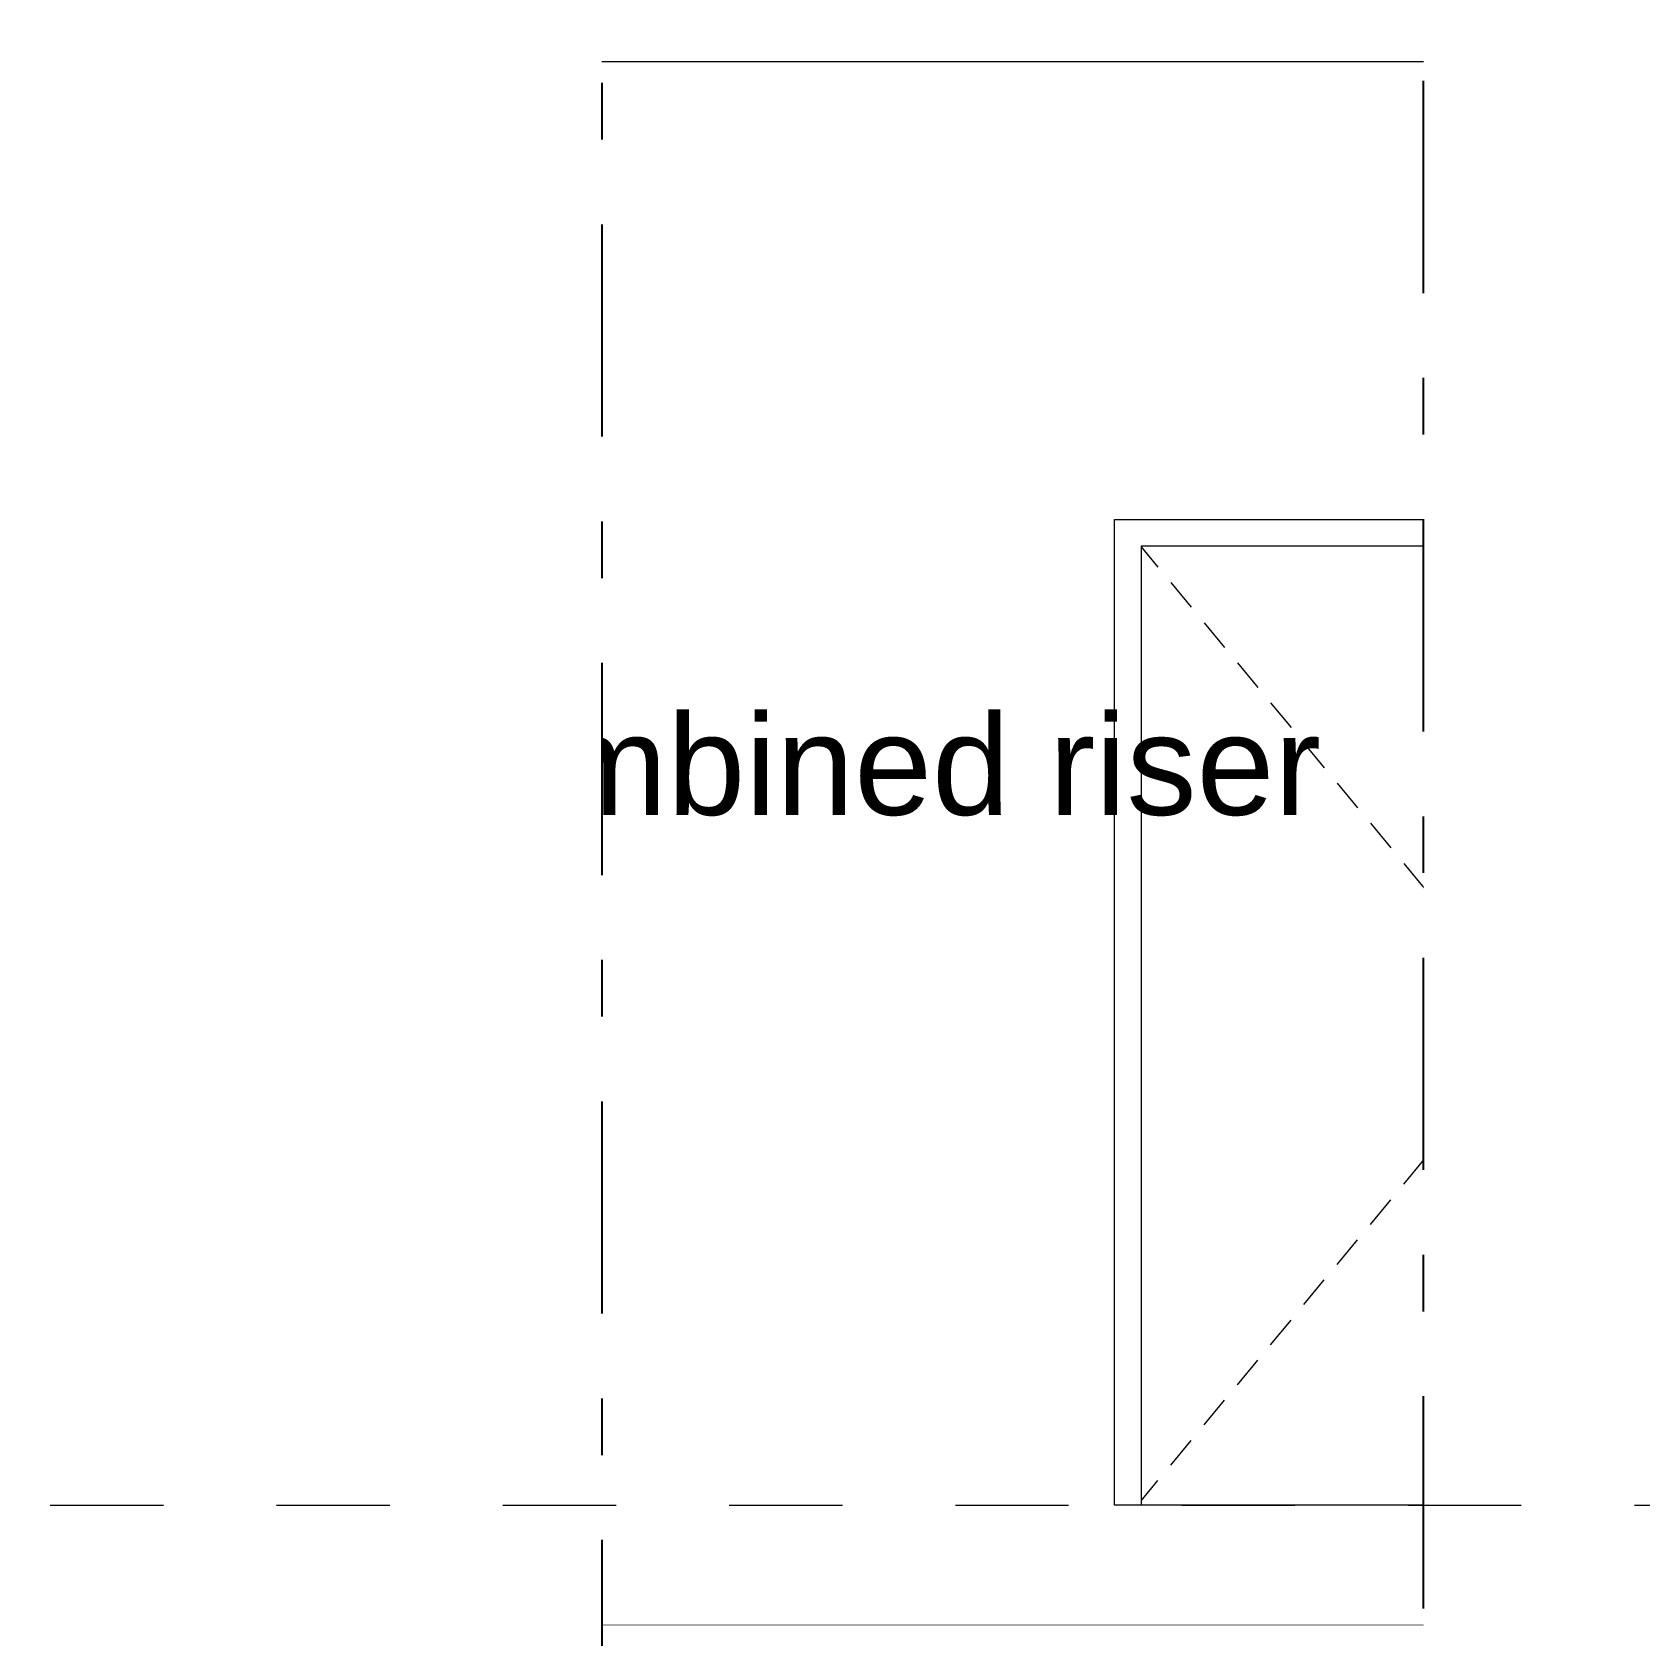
# Model space of a CAD drawing. Header units: millimetres. Extents: x -48147 to 1468943, y -496296 to 18123.
# Drawn here: x 1411578 to 1415588, y -479471 to -475472 of the extents above; entities that cross this region are included whole.
import ezdxf
from ezdxf.enums import TextEntityAlignment as Align

# ---------------------------------------------------------------- set-up
doc = ezdxf.new("R2010")
doc.units = ezdxf.units.MM
doc.header["$MEASUREMENT"] = 0
for name, pattern in [('Dashed', [2822.222233, 1411.111116, -1411.111116]), ('Double Dashed', [1093.611073, 529.166651, -211.666656, 141.111112, -211.666656]), ('Wipeout_Contour', [1000, 0, -1000])]:
    doc.linetypes.add(name, pattern=pattern)
for name, color, linetype, lineweight, true_color in [('0_Pen_No__105', 7, 'Continuous', 15, 0xa6a6a6), ('New_A-15-MG_Structural_Grid_Phase_2_Pen_No__222', 7, 'Continuous', 13, 0x65af33), ('New_A-25-M_Wall_Ext_Pen_No__107', 7, 'Continuous', 15, 0xa6a6a6), ('New_A-25-M_Wall_Int_Pen_No__107', 7, 'Continuous', 15, 0xa6a6a6), ('New_ArchiCAD Doors_Pen_No__63', 7, 'Continuous', 20, 0x606060), ('S-280-M_STRUCT_FRAME.IFC Import_Pen_No__30', 7, 'Continuous', 50, 0x2a2a2a)]:
    doc.layers.add(name, color=color, linetype=linetype, lineweight=lineweight, true_color=true_color)
for name, color, linetype in [('A-230-M_FLOOR.IFC Import', 7, 'Continuous'), ('A-25-M_Wall_Int', 7, 'Continuous'), ('A-95-P_Drawing', 7, 'Continuous'), ('New_A-15-MG_Structural_Grid_Phase_2', 7, 'Continuous'), ('New_A-20-M_Ceiling', 7, 'Continuous'), ('New_A-20-M_Floor_Slab', 7, 'Continuous'), ('New_A-25-M_Wall_Ext', 7, 'Continuous'), ('New_A-25-M_Wall_Int', 7, 'Continuous'), ('New_ArchiCAD Doors', 7, 'Continuous'), ('S-280-M_COLUMN.IFC Import', 7, 'Continuous'), ('S-280-M_STRUCT_FRAME.IFC Import', 7, 'Continuous')]:
    doc.layers.add(name, color=color, linetype=linetype)
for name, color, linetype, lineweight in [('A-230-M_FLOOR.IFC Import_Pen_No__89', 8, 'Continuous', 20), ('A-25-M_Wall_Int_Pen_No__87', 8, 'Continuous', 20), ('A-95-P_Drawing_Pen_No__194', 7, 'Continuous', 25), ('A-95-P_Text_1_50_GA_Pen_No__1', 7, 'Continuous', 13), ('New_A-20-M_Ceiling_Pen_No__89', 8, 'Continuous', 20), ('New_A-20-M_Floor_Slab_Pen_No__89', 8, 'Continuous', 20), ('New_A-25-M_Wall_Ext_Pen_No__1', 7, 'Continuous', 13), ('New_A-25-M_Wall_Int_Pen_No__1', 7, 'Continuous', 13), ('New_A-25-M_Wall_Int_Pen_No__87', 8, 'Continuous', 20), ('S-280-M_COLUMN.IFC Import_Pen_No__88', 8, 'Continuous', 20), ('S-280-M_STRUCT_FRAME.IFC Import_Pen_No__1', 7, 'Continuous', 13), ('S-280-M_STRUCT_FRAME.IFC Import_Pen_No__160', 5, 'Continuous', 200), ('S-280-M_STRUCT_FRAME.IFC Import_Pen_No__90', 8, 'Continuous', 20)]:
    doc.layers.add(name, color=color, linetype=linetype, lineweight=lineweight)
doc.styles.add('GENERATED_STYLE_2', font='')
doc.styles.get('GENERATED_STYLE_2').set_extended_font_data('Swis721 BT')
pattern_1 = [(270, (1411454.48, -491295.52), (173.2051, 0), [0, -100]), (270, (1411541.08, -491345.52), (173.2051, 0), [0, -100])]
pattern_2 = [(45, (1411454.48, -491295.52), (-91.9239, 91.9239), []), (135, (1411454.48, -491295.52), (91.9239, 91.9239), [])]

# ---------------------------------------------------------------- blocks, each defined once
blk = doc.blocks.new('Section Elem_153_1', base_point=(1411454.5, -491295.5))
at = {"color": 254, "linetype": 'Wipeout_Contour', "lineweight": 0, "ltscale": 8945119.196499478}
blk.add_wipeout([(1411605.1, -479145.5), (1411605.1, -479326.5), (1411723.9, -479326.5), (1411723.9, -479445.5), (1411784.2, -479445.5), (1411784.2, -479145.5)], dxfattribs=at).dxf.layer = 'New_A-20-M_Floor_Slab'
at = {"layer": 'New_A-20-M_Floor_Slab_Pen_No__89', "linetype": 'Continuous'}
for p, q in [((1411605.1, -479326.5), (1411605.1, -479145.5)), ((1411750.1, -479145.5), (1411784.2, -479145.5)), ((1411723.9, -479445.5), (1411784.2, -479445.5))]:
    blk.add_line(p, q, dxfattribs=at)
blk = doc.blocks.new('Section Elem_204_1', base_point=(1411454.5, -491295.5))
at = {"color": 254, "linetype": 'Wipeout_Contour', "lineweight": 0, "ltscale": 5971312.524921865}
blk.add_wipeout([(1415578.9, -475545.5), (1415593.9, -475545.5), (1415593.9, -472397), (1415578.9, -472397)], dxfattribs=at).dxf.layer = 'New_A-25-M_Wall_Int'
at = {"layer": 'New_A-25-M_Wall_Int_Pen_No__107', "linetype": 'Continuous'}
h = blk.add_hatch(dxfattribs=at)
h.set_pattern_fill('Plaster_0001', color=256, style=0, pattern_type=2)
h.set_pattern_definition(pattern_1)
h.paths.add_polyline_path([(1415578.9, -475545.5), (1415593.9, -475545.5), (1415593.9, -472397), (1415578.9, -472397)])
at = {"color": 254, "linetype": 'Wipeout_Contour', "lineweight": 0, "ltscale": 5971018.566363088}
blk.add_wipeout([(1415438.9, -472397), (1415438.9, -475545.5), (1415578.9, -475545.5), (1415578.9, -472397)], dxfattribs=at).dxf.layer = 'New_A-25-M_Wall_Int'
at = {"layer": 'New_A-25-M_Wall_Int_Pen_No__107', "linetype": 'Continuous'}
h = blk.add_hatch(dxfattribs=at)
h.set_pattern_fill('Concrete_Block_0001', color=256, style=0, pattern_type=2)
h.set_pattern_definition(pattern_2)
h.paths.add_polyline_path([(1415438.9, -472397), (1415438.9, -475545.5), (1415578.9, -475545.5), (1415578.9, -472397)])
at = {"layer": 'New_A-25-M_Wall_Int_Pen_No__1', "linetype": 'Continuous'}
for p, q in [((1415438.9, -472397), (1415438.9, -475545.5)), ((1415578.9, -472397), (1415578.9, -475545.5)), ((1415593.9, -472397), (1415593.9, -475545.5))]:
    blk.add_line(p, q, dxfattribs=at)
at = {"layer": 'New_A-25-M_Wall_Int_Pen_No__1', "linetype": 'Continuous', "flags": 128}
blk.add_lwpolyline([(1415593.9, -472397), (1415578.9, -472397), (1415438.9, -472397)], dxfattribs=at)
blk = doc.blocks.new('Section Elem_207_1', base_point=(1411454.5, -491295.5))
at = {"layer": 'New_A-25-M_Wall_Int_Pen_No__87', "linetype": 'Continuous'}
for p, q in [((1411784.2, -479445.5), (1411784.2, -479326.5)), ((1415438.9, -479445.5), (1411784.2, -479445.5))]:
    blk.add_line(p, q, dxfattribs=at)
blk = doc.blocks.new('Section Elem_208_1', base_point=(1411454.5, -491295.5))
at = {"color": 254, "linetype": 'Wipeout_Contour', "lineweight": 0, "ltscale": 5971526.923283882}
blk.add_wipeout([(1414277.6, -476687.5), (1414277.6, -479145.5), (1414343.6, -479145.5), (1414343.6, -476753.5)], dxfattribs=at).dxf.layer = 'New_ArchiCAD Doors'
at = {"color": 254, "linetype": 'Wipeout_Contour', "lineweight": 0, "ltscale": 5975483.289061214}
blk.add_wipeout([(1415321.6, -479145.5), (1415387.6, -479145.5), (1415387.6, -476687.5), (1415321.6, -476753.5)], dxfattribs=at).dxf.layer = 'New_ArchiCAD Doors'
at = {"color": 254, "linetype": 'Wipeout_Contour', "lineweight": 0, "ltscale": 5971952.926925852}
blk.add_wipeout([(1415387.6, -476687.5), (1414277.6, -476687.5), (1414343.6, -476753.5), (1415321.6, -476753.5)], dxfattribs=at).dxf.layer = 'New_ArchiCAD Doors'
at = {"layer": 'New_ArchiCAD Doors_Pen_No__63', "linetype": 'Continuous'}
for p, q in [((1414277.6, -479145.5), (1414277.6, -476687.5)), ((1414277.6, -476687.5), (1415387.6, -476687.5)), ((1415387.6, -476687.5), (1415387.6, -479145.5))]:
    blk.add_line(p, q, dxfattribs=at)
at = {"color": 254, "linetype": 'Wipeout_Contour', "lineweight": 0, "ltscale": 5973526.16727846}
blk.add_wipeout([(1415321.6, -476753.5), (1414343.6, -476753.5), (1414343.6, -479145.5), (1415321.6, -479145.5)], dxfattribs=at).dxf.layer = 'New_ArchiCAD Doors'
at = {"layer": 'New_ArchiCAD Doors_Pen_No__63', "linetype": 'Continuous'}
for p, q in [((1414343.6, -476753.5), (1414343.6, -479145.5)), ((1415321.6, -476753.5), (1414343.6, -476753.5)), ((1414343.6, -476755.4), (1414385.7, -476806.1)), ((1415321.6, -479145.5), (1415321.6, -476753.5)), ((1414417.6, -476844.6), (1414468.7, -476906.1)), ((1414500.6, -476944.6), (1414551.7, -477006.2)), ((1414583.7, -477044.7), (1414634.7, -477106.2)), ((1414666.7, -477144.7), (1414717.7, -477206.3)), ((1414749.7, -477244.8), (1414800.7, -477306.3)), ((1414832.7, -477344.8), (1414883.8, -477406.4)), ((1414915.7, -477444.9), (1414966.8, -477506.4)), ((1414998.7, -477544.9), (1415049.8, -477606.5)), ((1415081.7, -477645), (1415132.8, -477706.5)), ((1415164.7, -477745), (1415215.8, -477806.6)), ((1415247.7, -477845.1), (1415279.6, -477883.4)), ((1415279.6, -477883.4), (1415321.6, -477934.2)), ((1415279.6, -478006.6), (1415321.6, -477955.9)), ((1415247.7, -478045), (1415279.6, -478006.6)), ((1415164.7, -478145), (1415215.8, -478083.5)), ((1415081.7, -478245.1), (1415132.8, -478183.5)), ((1414998.7, -478345.1), (1415049.8, -478283.6)), ((1414915.7, -478445.2), (1414966.8, -478383.6)), ((1414832.7, -478545.2), (1414883.8, -478483.7)), ((1414749.7, -478645.3), (1414800.7, -478583.7)), ((1414666.7, -478745.3), (1414717.7, -478683.7)), ((1414583.7, -478845.4), (1414634.7, -478783.8)), ((1414500.6, -478945.4), (1414551.7, -478883.8)), ((1414417.6, -479045.5), (1414468.7, -478983.9)), ((1414343.6, -479134.7), (1414385.7, -479083.9)), ((1414343.6, -479145.5), (1414277.6, -479145.5)), ((1415321.6, -479145.5), (1414343.6, -479145.5)), ((1415387.6, -479145.5), (1415321.6, -479145.5))]:
    blk.add_line(p, q, dxfattribs=at)
blk = doc.blocks.new('Section Elem_211_1', base_point=(1411454.5, -491295.5))
at = {"color": 254, "linetype": 'Wipeout_Contour', "lineweight": 0, "ltscale": 5975901.09618282}
blk.add_wipeout([(1415578.9, -479595.5), (1415593.9, -479595.5), (1415593.9, -475545.5), (1415578.9, -475545.5)], dxfattribs=at).dxf.layer = 'New_A-25-M_Wall_Int'
at = {"layer": 'New_A-25-M_Wall_Int_Pen_No__107', "linetype": 'Continuous'}
h = blk.add_hatch(dxfattribs=at)
h.set_pattern_fill('Plaster_0001', color=256, style=0, pattern_type=2)
h.set_pattern_definition([(270, (1411454.48, -491295.52), (173.205, 0), [0, -100]), (270, (1411541.08, -491345.52), (173.205, 0), [0, -100])])
h.paths.add_polyline_path([(1415578.9, -479595.5), (1415593.9, -479595.5), (1415593.9, -475545.5), (1415578.9, -475545.5)])
at = {"color": 254, "linetype": 'Wipeout_Contour', "lineweight": 0, "ltscale": 5975607.363336934}
blk.add_wipeout([(1415438.9, -475545.5), (1415438.9, -479595.5), (1415578.9, -479595.5), (1415578.9, -475545.5)], dxfattribs=at).dxf.layer = 'New_A-25-M_Wall_Int'
at = {"layer": 'New_A-25-M_Wall_Int_Pen_No__107', "linetype": 'Continuous'}
h = blk.add_hatch(dxfattribs=at)
h.set_pattern_fill('Concrete_Block_0001', color=256, style=0, pattern_type=2)
h.set_pattern_definition(pattern_2)
h.paths.add_polyline_path([(1415438.9, -475545.5), (1415438.9, -479595.5), (1415578.9, -479595.5), (1415578.9, -475545.5)])
at = {"layer": 'New_A-25-M_Wall_Int_Pen_No__1', "linetype": 'Continuous'}
for p, q in [((1415438.9, -475545.5), (1415438.9, -479595.5)), ((1415578.9, -475545.5), (1415578.9, -479595.5)), ((1415593.9, -475545.5), (1415593.9, -477115.8)), ((1415593.9, -477115.8), (1415593.9, -477407.6)), ((1415593.9, -477407.6), (1415593.9, -479595.5))]:
    blk.add_line(p, q, dxfattribs=at)
blk = doc.blocks.new('Section Elem_421_1', base_point=(1411454.5, -491295.5))
at = {"color": 254, "linetype": 'Wipeout_Contour', "lineweight": 0, "ltscale": 5957420.796347932}
blk.add_wipeout([(1411584.6, -471380.5), (1411385.8, -471380.5), (1411385.8, -479145.5), (1411584.6, -479145.5)], dxfattribs=at).dxf.layer = 'New_A-25-M_Wall_Ext'
at = {"layer": 'New_A-25-M_Wall_Ext_Pen_No__107', "linetype": 'Continuous'}
h = blk.add_hatch(dxfattribs=at)
h.set_pattern_fill('Batt_Insulation_0001', color=256, style=0, pattern_type=2)
h.set_pattern_definition([(60, (1411454.48, -491295.517), (-43.30127, 25), []), (120, (1411454.48, -491295.517), (43.30127, 25), [])])
h.paths.add_polyline_path([(1411584.6, -471380.5), (1411385.8, -471380.5), (1411385.8, -479145.5), (1411584.6, -479145.5)])
blk.add_hatch(color=256, dxfattribs=at).paths.add_polyline_path([(1411585.1, -471380.5), (1411584.6, -471380.5), (1411584.6, -479145.5), (1411585.1, -479145.5)])
at = {"layer": 'New_A-25-M_Wall_Ext_Pen_No__107', "linetype": 'Continuous', "lineweight": 0, "true_color": 0x535353}
blk.add_hatch(color=251, dxfattribs=at).paths.add_polyline_path([(1411588.1, -471380.5), (1411585.1, -471380.5), (1411585.1, -479145.5), (1411588.1, -479145.5)])
at = {"color": 254, "linetype": 'Wipeout_Contour', "lineweight": 0, "ltscale": 5958083.822184012}
blk.add_wipeout([(1411732.1, -471380.5), (1411588.1, -471380.5), (1411588.1, -479145.5), (1411732.1, -479145.5)], dxfattribs=at).dxf.layer = 'New_A-25-M_Wall_Ext'
at = {"layer": 'New_A-25-M_Wall_Ext_Pen_No__107', "linetype": 'Continuous', "lineweight": 0, "true_color": 0x535353}
blk.add_hatch(color=251, dxfattribs=at).paths.add_polyline_path([(1411735.1, -471380.5), (1411732.1, -471380.5), (1411732.1, -479145.5), (1411735.1, -479145.5)])
at = {"layer": 'New_A-25-M_Wall_Ext_Pen_No__1', "linetype": 'Continuous'}
for p, q in [((1411584.6, -471380.5), (1411584.6, -479145.5)), ((1411585.1, -471380.5), (1411585.1, -479145.5)), ((1411588.1, -471380.5), (1411588.1, -479145.5))]:
    blk.add_line(p, q, dxfattribs=at)
at = {"color": 254, "linetype": 'Wipeout_Contour', "lineweight": 0, "ltscale": 5958396.572704116}
blk.add_wipeout([(1411750.1, -479145.5), (1411750.1, -471380.5), (1411735.1, -471380.5), (1411735.1, -479145.5)], dxfattribs=at).dxf.layer = 'New_A-25-M_Wall_Ext'
at = {"layer": 'New_A-25-M_Wall_Ext_Pen_No__107', "linetype": 'Continuous'}
h = blk.add_hatch(dxfattribs=at)
h.set_pattern_fill('Plaster_0001', color=256, style=0, pattern_type=2)
h.set_pattern_definition(pattern_1)
h.paths.add_polyline_path([(1411750.1, -479145.5), (1411750.1, -471380.5), (1411735.1, -471380.5), (1411735.1, -479145.5)])
at = {"layer": 'New_A-25-M_Wall_Ext_Pen_No__1', "linetype": 'Continuous'}
for p, q in [((1411732.1, -471380.5), (1411732.1, -479145.5)), ((1411735.1, -471380.5), (1411735.1, -479145.5)), ((1411750.1, -471380.5), (1411750.1, -479145.5))]:
    blk.add_line(p, q, dxfattribs=at)
at = {"layer": 'New_A-25-M_Wall_Ext_Pen_No__1', "linetype": 'Continuous', "flags": 128}
blk.add_lwpolyline([(1411750.1, -479145.5), (1411735.1, -479145.5), (1411732.1, -479145.5), (1411588.1, -479145.5), (1411585.1, -479145.5), (1411584.6, -479145.5), (1411385.8, -479145.5), (1411385.1, -479145.5)], dxfattribs=at)
blk = doc.blocks.new('Section Elem_500_1', base_point=(1411454.5, -491295.5))
at = {"color": 254, "linetype": 'Wipeout_Contour', "lineweight": 0, "ltscale": 5959599.430025483}
blk.add_wipeout([(1411784.2, -476145.5), (1411784.2, -476120.5), (1411758.9, -476120.5), (1411758.9, -476145.5)], dxfattribs=at).dxf.layer = 'New_A-20-M_Ceiling'
at = {"layer": 'New_A-20-M_Ceiling_Pen_No__89', "linetype": 'Continuous'}
for p, q in [((1411758.9, -476120.5), (1411784.2, -476120.5)), ((1411758.9, -476145.5), (1411758.9, -476120.5)), ((1411758.9, -476145.5), (1411784.2, -476145.5))]:
    blk.add_line(p, q, dxfattribs=at)
blk = doc.blocks.new('Section Elem_515_1', base_point=(1411454.5, -491295.5))
at = {"color": 254, "linetype": 'Wipeout_Contour', "lineweight": 0, "ltscale": 5965743.39580308}
blk.add_wipeout([(1411583.9, -479326.5), (1411568.9, -479326.5), (1411568.9, -483645.5), (1411583.9, -483645.5)], dxfattribs=at).dxf.layer = 'New_A-25-M_Wall_Int'
at = {"layer": 'New_A-25-M_Wall_Int_Pen_No__107', "linetype": 'Continuous'}
h = blk.add_hatch(dxfattribs=at)
h.set_pattern_fill('Plaster_0001', color=256, style=0, pattern_type=2)
h.set_pattern_definition([(270, (1411454.48, -491295.52), (173.205, 0), [0, -100]), (270, (1411541.08, -491345.52), (173.205, 0), [0, -100])])
h.paths.add_polyline_path([(1411583.9, -479326.5), (1411568.9, -479326.5), (1411568.9, -483645.5), (1411583.9, -483645.5)])
at = {"color": 254, "linetype": 'Wipeout_Contour', "lineweight": 0, "ltscale": 5966036.798351485}
blk.add_wipeout([(1411723.9, -483645.5), (1411723.9, -479326.5), (1411583.9, -479326.5), (1411583.9, -483645.5)], dxfattribs=at).dxf.layer = 'New_A-25-M_Wall_Int'
at = {"layer": 'New_A-25-M_Wall_Int_Pen_No__107', "linetype": 'Continuous'}
h = blk.add_hatch(dxfattribs=at)
h.set_pattern_fill('Concrete_Block_0001', color=256, style=0, pattern_type=2)
h.set_pattern_definition(pattern_2)
h.paths.add_polyline_path([(1411723.9, -483645.5), (1411723.9, -479326.5), (1411583.9, -479326.5), (1411583.9, -483645.5)])
at = {"layer": 'New_A-25-M_Wall_Int_Pen_No__1', "linetype": 'Continuous'}
for p, q in [((1411568.9, -479326.5), (1411568.9, -483645.5)), ((1411583.9, -479326.5), (1411583.9, -483645.5)), ((1411723.9, -479326.5), (1411723.9, -483645.5))]:
    blk.add_line(p, q, dxfattribs=at)
at = {"layer": 'New_A-25-M_Wall_Int_Pen_No__1', "linetype": 'Continuous', "flags": 128}
blk.add_lwpolyline([(1411723.9, -479326.5), (1411583.9, -479326.5), (1411569.1, -479326.5)], dxfattribs=at)
at = {"layer": 'New_A-25-M_Wall_Int_Pen_No__87', "linetype": 'Continuous'}
for p in [(1411568.8, -479326.5), (1411568.9, -483645.5)]:
    blk.add_line(p, (1411568.8, -483645.5), dxfattribs=at)
blk = doc.blocks.new('Section Elem_532_1', base_point=(1411454.5, -491295.5))
at = {"color": 254, "linetype": 'Wipeout_Contour', "lineweight": 0, "ltscale": 14900459.5758772}
blk.add_wipeout([(1411841.7, -475555.7), (1411784.2, -475555.7), (1411784.2, -475839.1), (1411841.7, -475839.1), (1411841.7, -475849.3), (1411784.2, -475849.3), (1411784.2, -479326.5), (1411884.2, -479326.5), (1411884.2, -475545.5), (1411841.7, -475545.5)], dxfattribs=at).dxf.layer = 'A-25-M_Wall_Int'
at = {"layer": 'A-25-M_Wall_Int_Pen_No__87', "linetype": 'Continuous'}
for p, q in [((1411784.2, -475555.7), (1411784.2, -475839.1)), ((1411784.2, -475849.3), (1411784.2, -479326.5))]:
    blk.add_line(p, q, dxfattribs=at)
blk = doc.blocks.new('Section Elem_549_1', base_point=(1411454.5, -491295.5))
at = {"color": 254, "linetype": 'Wipeout_Contour', "lineweight": 0, "ltscale": 8938459.966885144}
blk.add_wipeout([(1411750.1, -475837.9), (1411753.5, -475836.5), (1411756.1, -475830.2), (1411756.1, -475564.6), (1411753.5, -475558.3), (1411750.1, -475556.9)], dxfattribs=at).dxf.layer = 'S-280-M_COLUMN.IFC Import'
at = {"color": 254, "linetype": 'Wipeout_Contour', "lineweight": 0, "ltscale": 17878760.47079993}
blk.add_wipeout([(1411784.2, -475849.3), (1411750.1, -475849.3), (1411750.1, -476672.8), (1411759.2, -476672.8), (1411759.2, -476145.5), (1411758.9, -476145.5), (1411758.9, -476120.5), (1411759.2, -476120.5), (1411759.2, -475958.6), (1411774.2, -475958.6), (1411774.2, -476120.5), (1411784.2, -476120.5)], dxfattribs=at).dxf.layer = 'S-280-M_COLUMN.IFC Import'
at = {"color": 254, "linetype": 'Wipeout_Contour', "lineweight": 0, "ltscale": 11918079.18283793}
blk.add_wipeout([(1411762.2, -475830.2), (1411764.8, -475836.5), (1411771.1, -475839.1), (1411784.2, -475839.1), (1411784.2, -475555.7), (1411771.1, -475555.7), (1411764.8, -475558.3), (1411762.2, -475564.6)], dxfattribs=at).dxf.layer = 'S-280-M_COLUMN.IFC Import'
at = {"color": 254, "linetype": 'Wipeout_Contour', "lineweight": 0, "ltscale": 8943034.500926277}
blk.add_wipeout([(1411759.2, -478772.2), (1411759.2, -479145.5), (1411784.2, -479145.5), (1411784.2, -476145.5), (1411774.2, -476145.5), (1411774.2, -478772.2)], dxfattribs=at).dxf.layer = 'S-280-M_COLUMN.IFC Import'
blk = doc.blocks.new('Section Elem_734_1', base_point=(1411454.5, -491295.5))
at = {"layer": 'S-280-M_STRUCT_FRAME.IFC Import_Pen_No__30', "linetype": 'Continuous'}
blk.add_line((1411774.2, -478772.2), (1411759.2, -478772.2), dxfattribs=at)
at = {"color": 254, "linetype": 'Wipeout_Contour', "lineweight": 0, "ltscale": 5959461.46556455}
blk.add_wipeout([(1411759.2, -476120.5), (1411774.2, -476120.5), (1411774.2, -475958.6), (1411759.2, -475958.6)], dxfattribs=at).dxf.layer = 'S-280-M_STRUCT_FRAME.IFC Import'
at = {"color": 254, "linetype": 'Wipeout_Contour', "lineweight": 0, "ltscale": 5961131.461329252}
blk.add_wipeout([(1411759.2, -478541), (1411774.2, -478541), (1411774.2, -476145.5), (1411759.2, -476145.5)], dxfattribs=at).dxf.layer = 'S-280-M_STRUCT_FRAME.IFC Import'
at = {"layer": 'S-280-M_STRUCT_FRAME.IFC Import_Pen_No__160', "linetype": 'Continuous', "lineweight": 0, "true_color": 0x00007f}
blk.add_hatch(color=176, dxfattribs=at).paths.add_polyline_path([(1411774.2, -478541), (1411759.2, -478541), (1411759.2, -478772.2), (1411774.2, -478772.2)])
at = {"layer": 'S-280-M_STRUCT_FRAME.IFC Import_Pen_No__30', "linetype": 'Continuous'}
for p, q in [((1411759.2, -478541), (1411759.2, -478772.2)), ((1411774.2, -478541), (1411759.2, -478541)), ((1411774.2, -478541), (1411774.2, -478772.2))]:
    blk.add_line(p, q, dxfattribs=at)
at = {"layer": 'S-280-M_STRUCT_FRAME.IFC Import_Pen_No__90', "linetype": 'Continuous'}
for p, q in [((1411759.2, -475958.6), (1411759.2, -476120.5)), ((1411774.2, -475958.6), (1411759.2, -475958.6)), ((1411774.2, -475958.6), (1411774.2, -476120.5)), ((1411759.2, -476145.5), (1411759.2, -476672.8)), ((1411774.2, -476145.5), (1411774.2, -478541)), ((1411759.2, -477722.9), (1411759.2, -478541))]:
    blk.add_line(p, q, dxfattribs=at)
blk = doc.blocks.new('Section Elem_735_1', base_point=(1411454.5, -491295.5))
at = {"layer": 'S-280-M_STRUCT_FRAME.IFC Import_Pen_No__30', "linetype": 'Continuous'}
blk.add_line((1411759.2, -476672.8), (1411744.2, -476672.8), dxfattribs=at)
at = {"color": 254, "linetype": 'Wipeout_Contour', "lineweight": 0, "ltscale": 5961959.322312684}
blk.add_wipeout([(1411750.1, -476904), (1411750.1, -479145.5), (1411759.2, -479145.5), (1411759.2, -476904)], dxfattribs=at).dxf.layer = 'S-280-M_STRUCT_FRAME.IFC Import'
at = {"layer": 'S-280-M_STRUCT_FRAME.IFC Import_Pen_No__160', "linetype": 'Continuous', "lineweight": 0, "true_color": 0x00007f}
blk.add_hatch(color=176, dxfattribs=at).paths.add_polyline_path([(1411759.2, -476672.8), (1411744.2, -476672.8), (1411744.2, -476904), (1411759.2, -476904)])
at = {"layer": 'S-280-M_STRUCT_FRAME.IFC Import_Pen_No__30', "linetype": 'Continuous'}
for p, q in [((1411744.2, -476672.8), (1411744.2, -476904)), ((1411759.2, -476672.8), (1411759.2, -476904)), ((1411759.2, -476904), (1411744.2, -476904))]:
    blk.add_line(p, q, dxfattribs=at)
at = {"layer": 'S-280-M_STRUCT_FRAME.IFC Import_Pen_No__90', "linetype": 'Continuous'}
for p, q in [((1411759.2, -477722.9), (1411759.2, -476904)), ((1411759.2, -479145.5), (1411759.2, -478772.2))]:
    blk.add_line(p, q, dxfattribs=at)
blk = doc.blocks.new('Section Elem_739_1', base_point=(1411454.5, -491295.5))
at = {"color": 254, "linetype": 'Wipeout_Contour', "lineweight": 0, "ltscale": 5970799.144563138}
blk.add_wipeout([(1411723.9, -479445.5), (1411723.9, -479595.5), (1415438.9, -479595.5), (1415438.9, -479445.5)], dxfattribs=at).dxf.layer = 'A-230-M_FLOOR.IFC Import'
blk = doc.blocks.new('Section Elem_747_1', base_point=(1411454.5, -491295.5))
at = {"color": 254, "linetype": 'Wipeout_Contour', "lineweight": 0, "ltscale": 5962909.236173674}
blk.add_wipeout([(1411605.1, -479145.5), (1411585.1, -479145.5), (1411585.1, -479326.5), (1411605.1, -479326.5)], dxfattribs=at).dxf.layer = 'S-280-M_COLUMN.IFC Import'
at = {"layer": 'S-280-M_COLUMN.IFC Import_Pen_No__88', "linetype": 'Continuous'}
blk.add_line((1411585.1, -479145.5), (1411585.1, -479326.5), dxfattribs=at)
blk = doc.blocks.new('Section Elem_770_1', base_point=(1411454.5, -491295.5))
at = {"layer": 'S-280-M_STRUCT_FRAME.IFC Import_Pen_No__160', "linetype": 'Continuous', "lineweight": 0, "true_color": 0x00007f}
blk.add_hatch(color=176, dxfattribs=at).paths.add_polyline_path([(1411660.1, -478785.5), (1411585.1, -478785.5), (1411585.1, -478935.5), (1411660.1, -478935.5), (1411660.1, -478925.5), (1411602.6, -478925.5), (1411594.1, -478922), (1411590.6, -478913.5), (1411590.6, -478807.5), (1411594.1, -478799), (1411602.6, -478795.5), (1411660.1, -478795.5)])
at = {"layer": 'S-280-M_STRUCT_FRAME.IFC Import_Pen_No__1', "linetype": 'Continuous'}
for p, q in [((1411585.1, -478785.5), (1411585.1, -478935.5)), ((1411660.1, -478785.5), (1411585.1, -478785.5)), ((1411660.1, -478785.5), (1411660.1, -478795.5)), ((1411660.1, -478925.5), (1411660.1, -478935.5)), ((1411660.1, -478935.5), (1411585.1, -478935.5))]:
    blk.add_line(p, q, dxfattribs=at)
at = {"layer": 'S-280-M_STRUCT_FRAME.IFC Import_Pen_No__1', "linetype": 'Continuous', "flags": 128}
for points in [[(1411594.1, -478799), (1411590.6, -478807.5), (1411590.6, -478913.5), (1411594.1, -478922)], [(1411660.1, -478795.5), (1411602.6, -478795.5), (1411594.1, -478799)], [(1411594.1, -478922), (1411602.6, -478925.5), (1411660.1, -478925.5)]]:
    blk.add_lwpolyline(points, dxfattribs=at)
blk = doc.blocks.new('Section Elem_785_1', base_point=(1411454.5, -491295.5))
at = {"color": 254, "linetype": 'Wipeout_Contour', "lineweight": 0, "ltscale": 5965664.351503272}
blk.add_wipeout([(1411750.1, -475395.5), (1411750.1, -475545.5), (1415438.9, -475545.5), (1415438.9, -475395.5)], dxfattribs=at).dxf.layer = 'A-230-M_FLOOR.IFC Import'
at = {"layer": 'A-230-M_FLOOR.IFC Import_Pen_No__89', "linetype": 'Continuous'}
blk.add_line((1415435.1, -475545.5), (1411841.7, -475545.5), dxfattribs=at)
blk = doc.blocks.new('Section Elem_791_1', base_point=(1411454.5, -491295.5))
at = {"layer": 'S-280-M_STRUCT_FRAME.IFC Import_Pen_No__160', "linetype": 'Continuous', "lineweight": 0, "true_color": 0x00007f}
blk.add_hatch(color=176, dxfattribs=at).paths.add_polyline_path([(1415581.5, -475801.5), (1415581.5, -475790.6), (1415519.1, -475790.6), (1415513.7, -475788.4), (1415511.5, -475783), (1415511.5, -475564), (1415513.7, -475558.6), (1415519.1, -475556.4), (1415581.5, -475556.4), (1415581.5, -475545.5), (1415435.1, -475545.5), (1415435.1, -475556.4), (1415497.6, -475556.4), (1415502.9, -475558.6), (1415505.2, -475564), (1415505.2, -475783), (1415502.9, -475788.4), (1415497.6, -475790.6), (1415435.1, -475790.6), (1415435.1, -475801.5)])
at = {"layer": 'S-280-M_STRUCT_FRAME.IFC Import_Pen_No__1', "linetype": 'Continuous'}
for p, q in [((1415435.1, -475545.5), (1415435.1, -475556.4)), ((1415581.5, -475545.5), (1415435.1, -475545.5)), ((1415581.5, -475545.5), (1415581.5, -475556.4)), ((1415435.1, -475790.6), (1415435.1, -475801.5)), ((1415581.5, -475801.5), (1415435.1, -475801.5)), ((1415581.5, -475790.6), (1415581.5, -475801.5))]:
    blk.add_line(p, q, dxfattribs=at)
at = {"layer": 'S-280-M_STRUCT_FRAME.IFC Import_Pen_No__1', "linetype": 'Continuous', "flags": 128}
for points in [[(1415502.9, -475558.6), (1415497.6, -475556.4), (1415435.1, -475556.4)], [(1415502.9, -475558.6), (1415505.2, -475564), (1415505.2, -475783), (1415502.9, -475788.4)], [(1415513.7, -475558.6), (1415511.5, -475564), (1415511.5, -475783), (1415513.7, -475788.4)], [(1415581.5, -475556.4), (1415519.1, -475556.4), (1415513.7, -475558.6)], [(1415502.9, -475788.4), (1415497.6, -475790.6), (1415435.1, -475790.6)], [(1415513.7, -475788.4), (1415519.1, -475790.6), (1415581.5, -475790.6)]]:
    blk.add_lwpolyline(points, dxfattribs=at)
blk = doc.blocks.new('Section Elem_792_1', base_point=(1411454.5, -491295.5))
at = {"layer": 'S-280-M_STRUCT_FRAME.IFC Import_Pen_No__160', "linetype": 'Continuous', "lineweight": 0, "true_color": 0x00007f}
blk.add_hatch(color=176, dxfattribs=at).paths.add_polyline_path([(1411676.6, -475849.3), (1411841.7, -475849.3), (1411841.7, -475839.1), (1411771.1, -475839.1), (1411764.8, -475836.5), (1411762.2, -475830.2), (1411762.2, -475564.6), (1411764.8, -475558.3), (1411771.1, -475555.7), (1411841.7, -475555.7), (1411841.7, -475545.5), (1411676.6, -475545.5), (1411676.6, -475555.7), (1411747.2, -475555.7), (1411753.5, -475558.3), (1411756.1, -475564.6), (1411756.1, -475830.2), (1411753.5, -475836.5), (1411747.2, -475839.1), (1411676.6, -475839.1)])
at = {"layer": 'S-280-M_STRUCT_FRAME.IFC Import_Pen_No__1', "linetype": 'Continuous'}
for p, q in [((1411676.6, -475545.5), (1411676.6, -475555.7)), ((1411841.7, -475545.5), (1411676.6, -475545.5)), ((1411841.7, -475545.5), (1411841.7, -475555.7)), ((1411676.6, -475839.1), (1411676.6, -475849.3)), ((1411841.7, -475839.1), (1411841.7, -475849.3)), ((1411841.7, -475849.3), (1411676.6, -475849.3))]:
    blk.add_line(p, q, dxfattribs=at)
at = {"layer": 'S-280-M_STRUCT_FRAME.IFC Import_Pen_No__1', "linetype": 'Continuous', "flags": 128}
for points in [[(1411753.5, -475558.3), (1411747.2, -475555.7), (1411676.6, -475555.7)], [(1411753.5, -475558.3), (1411756.1, -475564.6), (1411756.1, -475830.2), (1411753.5, -475836.5)], [(1411764.8, -475558.3), (1411762.2, -475564.6), (1411762.2, -475830.2), (1411764.8, -475836.5)], [(1411841.7, -475555.7), (1411771.1, -475555.7), (1411764.8, -475558.3)], [(1411753.5, -475836.5), (1411747.2, -475839.1), (1411676.6, -475839.1)], [(1411764.8, -475836.5), (1411771.1, -475839.1), (1411841.7, -475839.1)]]:
    blk.add_lwpolyline(points, dxfattribs=at)
at = {"layer": 'S-280-M_STRUCT_FRAME.IFC Import_Pen_No__90', "linetype": 'Continuous'}
for p, q in [((1411750.1, -475556.9), (1411753.5, -475558.3)), ((1411753.5, -475558.3), (1411756.1, -475564.6)), ((1411756.1, -475564.6), (1411756.1, -475830.2)), ((1411753.5, -475836.5), (1411750.1, -475837.9)), ((1411756.1, -475830.2), (1411753.5, -475836.5))]:
    blk.add_line(p, q, dxfattribs=at)
blk = doc.blocks.new('Section Elem_793_1', base_point=(1411454.5, -491295.5))
at = {"layer": 'S-280-M_STRUCT_FRAME.IFC Import_Pen_No__160', "linetype": 'Continuous', "lineweight": 0, "true_color": 0x00007f}
blk.add_hatch(color=176, dxfattribs=at).paths.add_polyline_path([(1415435.1, -477436.5), (1415581.5, -477436.5), (1415581.5, -477425.6), (1415519.1, -477425.6), (1415513.7, -477423.4), (1415511.5, -477418), (1415511.5, -477199), (1415513.7, -477193.6), (1415519.1, -477191.4), (1415581.5, -477191.4), (1415581.5, -477180.5), (1415435.1, -477180.5), (1415435.1, -477191.4), (1415497.6, -477191.4), (1415502.9, -477193.6), (1415505.2, -477199), (1415505.2, -477418), (1415502.9, -477423.4), (1415497.6, -477425.6), (1415435.1, -477425.6)])
at = {"layer": 'S-280-M_STRUCT_FRAME.IFC Import_Pen_No__1', "linetype": 'Continuous'}
for p, q in [((1415435.1, -477180.5), (1415435.1, -477191.4)), ((1415581.5, -477180.5), (1415435.1, -477180.5)), ((1415581.5, -477180.5), (1415581.5, -477191.4)), ((1415435.1, -477425.6), (1415435.1, -477436.5)), ((1415581.5, -477436.5), (1415435.1, -477436.5)), ((1415581.5, -477425.6), (1415581.5, -477436.5))]:
    blk.add_line(p, q, dxfattribs=at)
at = {"layer": 'S-280-M_STRUCT_FRAME.IFC Import_Pen_No__1', "linetype": 'Continuous', "flags": 128}
for points in [[(1415502.9, -477193.6), (1415497.6, -477191.4), (1415435.1, -477191.4)], [(1415502.9, -477193.6), (1415505.2, -477199), (1415505.2, -477418), (1415502.9, -477423.4)], [(1415513.7, -477193.6), (1415511.5, -477199), (1415511.5, -477418), (1415513.7, -477423.4)], [(1415581.5, -477191.4), (1415519.1, -477191.4), (1415513.7, -477193.6)], [(1415502.9, -477423.4), (1415497.6, -477425.6), (1415435.1, -477425.6)], [(1415513.7, -477423.4), (1415519.1, -477425.6), (1415581.5, -477425.6)]]:
    blk.add_lwpolyline(points, dxfattribs=at)
blk = doc.blocks.new('Standard grid marker[2]_1', base_point=(1411758.9, -469890.9))
at = {"layer": 'New_A-15-MG_Structural_Grid_Phase_2_Pen_No__222', "linetype": 'Double Dashed'}
blk.add_line((1411758.9, -470890.9), (1411758.9, -494295.5), dxfattribs=at)
at = {"layer": 'New_A-15-MG_Structural_Grid_Phase_2_Pen_No__222', "style": 'GENERATED_STYLE_2'}
for tag, p in [('AC_MarkerText_1_0', (1411758.9, -469354.4)), ('AC_MarkerText_1_1', (1411758.9, -495759))]:
    blk.add_attdef(tag, text='', height=350, rotation=360, dxfattribs=at).set_placement(p, align=Align.MIDDLE_CENTER)
blk = doc.blocks.new('S-34 Building Section_STORY_MARKER', base_point=(1411454.5, -491295.5))
at = {"layer": '0_Pen_No__105', "linetype": 'Dashed', "ltscale": 0.2}
blk.add_line((1387916.2, -479145.5), (1445948.4, -479145.5), dxfattribs=at)

msp = doc.modelspace()

# ---------------------------------------------------------------- block references
at = {"layer": 'New_A-20-M_Floor_Slab'}
msp.add_blockref('Section Elem_153_1', (1411454.5, -491295.5), dxfattribs=at)
at = {"layer": 'New_A-25-M_Wall_Int'}
msp.add_blockref('Section Elem_204_1', (1411454.5, -491295.5), dxfattribs=at)

# ---------------------------------------------------------------- next in the draw order: block references
at = {"layer": 'New_A-25-M_Wall_Ext'}
msp.add_blockref('Section Elem_421_1', (1411454.5, -491295.5), dxfattribs=at)
at = {"layer": 'New_A-25-M_Wall_Int'}
for name in ['Section Elem_515_1', 'Section Elem_207_1']:
    msp.add_blockref(name, (1411454.5, -491295.5), dxfattribs=at)
at = {"layer": 'New_ArchiCAD Doors'}
msp.add_blockref('Section Elem_208_1', (1411454.5, -491295.5), dxfattribs=at)

# ---------------------------------------------------------------- next in the draw order: block references
at = {"layer": 'New_A-20-M_Ceiling'}
msp.add_blockref('Section Elem_500_1', (1411454.5, -491295.5), dxfattribs=at)
at = {"layer": 'New_A-25-M_Wall_Int'}
msp.add_blockref('Section Elem_211_1', (1411454.5, -491295.5), dxfattribs=at)

# ---------------------------------------------------------------- next in the draw order: texts
at = {"layer": 'A-95-P_Text_1_50_GA_Pen_No__1', "linetype": 'Continuous', "insert": (1413608.6, -477173.9), "char_height": 250, "width": 2324.939, "attachment_point": 2, "line_spacing_factor": 0.833671, "style": 'GENERATED_STYLE_2'}
msp.add_mtext('\\A1;{\\fSwis721 BT|b0|i0|c0|p34;Combined riser}', dxfattribs=at)

# ---------------------------------------------------------------- next in the draw order: block references
at = {"layer": 'A-25-M_Wall_Int'}
msp.add_blockref('Section Elem_532_1', (1411454.5, -491295.5), dxfattribs=at)
at = {"layer": 'S-280-M_STRUCT_FRAME.IFC Import'}
msp.add_blockref('Section Elem_793_1', (1411454.5, -491295.5), dxfattribs=at)

# ---------------------------------------------------------------- next in the draw order: block references
at = {"layer": 'S-280-M_COLUMN.IFC Import'}
msp.add_blockref('Section Elem_549_1', (1411454.5, -491295.5), dxfattribs=at)

# ---------------------------------------------------------------- next in the draw order: block references
at = {"layer": 'A-230-M_FLOOR.IFC Import'}
for name in ['Section Elem_785_1', 'Section Elem_739_1']:
    msp.add_blockref(name, (1411454.5, -491295.5), dxfattribs=at)
at = {"layer": 'S-280-M_COLUMN.IFC Import'}
msp.add_blockref('Section Elem_747_1', (1411454.5, -491295.5), dxfattribs=at)
at = {"layer": 'S-280-M_STRUCT_FRAME.IFC Import'}
for name in ['Section Elem_734_1', 'Section Elem_770_1']:
    msp.add_blockref(name, (1411454.5, -491295.5), dxfattribs=at)

# ---------------------------------------------------------------- next in the draw order: block references
for name in ['Section Elem_792_1', 'Section Elem_791_1', 'Section Elem_735_1']:
    msp.add_blockref(name, (1411454.5, -491295.5), dxfattribs=at)

# ---------------------------------------------------------------- next in the draw order: block references
at = {"layer": 'New_A-15-MG_Structural_Grid_Phase_2', "color": 8, "linetype": 'Continuous', "lineweight": 15}
msp.add_blockref('Standard grid marker[2]_1', (1411758.9, -469890.9), dxfattribs=at)

# ---------------------------------------------------------------- next in the draw order: wipeouts: each hides what was drawn before it
at = {"color": 254, "linetype": 'Wipeout_Contour', "lineweight": 0, "ltscale": 5993244.109054232}
msp.add_wipeout([(1415048.3, -470752.6), (1422292.3, -470752.6), (1422292.3, -492986.9), (1415048.3, -492986.9)], dxfattribs=at).dxf.layer = 'A-95-P_Drawing'

# ---------------------------------------------------------------- next in the draw order: linework, layer by layer
at = {"layer": 'A-95-P_Drawing_Pen_No__194', "linetype": 'Double Dashed', "flags": 128}
msp.add_lwpolyline([(1415048.3, -470752.6), (1422292.3, -470752.6), (1422292.3, -492986.9), (1415048.3, -492986.9)], close=True, dxfattribs=at)

# ---------------------------------------------------------------- next in the draw order: wipeouts: each hides what was drawn before it
at = {"color": 254, "linetype": 'Wipeout_Contour', "lineweight": 0, "ltscale": 5953049.402087892}
msp.add_wipeout([(1407425.6, -470587.8), (1412998.3, -470587.8), (1412998.3, -480629.6), (1407425.6, -480629.6)], dxfattribs=at).dxf.layer = 'A-95-P_Drawing'

# ---------------------------------------------------------------- next in the draw order: linework, layer by layer
at = {"layer": 'A-95-P_Drawing_Pen_No__194', "linetype": 'Double Dashed', "flags": 128}
msp.add_lwpolyline([(1407425.6, -470587.8), (1412998.3, -470587.8), (1412998.3, -480629.6), (1407425.6, -480629.6)], close=True, dxfattribs=at)

# ---------------------------------------------------------------- next in the draw order: block references
at = {"linetype": 'Continuous', "lineweight": 0}
msp.add_blockref('S-34 Building Section_STORY_MARKER', (1411454.5, -491295.5), dxfattribs=at)

doc.saveas('drawing.dxf')
